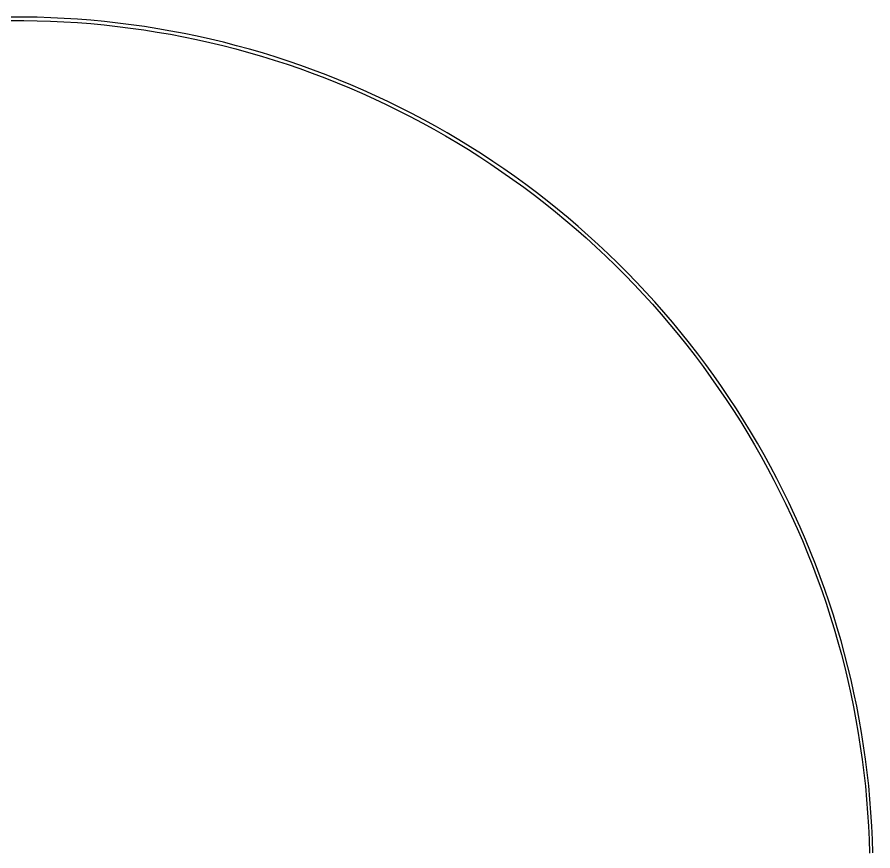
# Model space of a CAD drawing. Extents: x -50899 to 50899, y -48295 to 50898.
# Drawn here: x 0 to 50886, y 1302 to 50898 of the extents above; entities that cross this region are included whole.
import ezdxf

# ---------------------------------------------------------------- set-up
doc = ezdxf.new("R2010")
doc.units = 0

msp = doc.modelspace()

# ---------------------------------------------------------------- linework, layer by layer
for points in [[(50886, 1180), (50862, 1979), (50824, 2778), (50774, 3576), (50712, 4374), (50637, 5170), (50549, 5965), (50449, 6758), (50337, 7550), (50212, 8340), (50075, 9128), (49925, 9913), (49763, 10696), (49589, 11477), (49403, 12255), (49204, 13029), (48993, 13801), (48770, 14569), (48536, 15333), (48289, 16094), (48030, 16851), (47759, 17603), (47477, 18351), (47183, 19095), (46877, 19834), (46559, 20568), (46230, 21297), (45890, 22021), (45539, 22739), (45176, 23451), (44802, 24158), (44417, 24859), (44020, 25554), (43614, 26242), (43196, 26924), (42768, 27600), (42329, 28268), (41879, 28930), (41420, 29584), (40950, 30231), (40470, 30871), (39980, 31503), (39480, 32127), (38970, 32744), (38451, 33352), (37922, 33952), (37384, 34543), (36837, 35126), (36280, 35701), (35715, 36266), (35141, 36823), (34558, 37371), (33966, 37909), (33367, 38438), (32759, 38957), (32142, 39467), (31518, 39967), (30887, 40458), (30247, 40938), (29600, 41408), (28946, 41868), (28285, 42318), (27616, 42757), (26941, 43185), (26259, 43603), (25571, 44011), (24876, 44407), (24176, 44792), (23469, 45167), (22756, 45530), (22038, 45882), (21315, 46222), (20586, 46551), (19852, 46869), (19113, 47175), (18370, 47470), (17621, 47752), (16869, 48023), (16112, 48282), (15352, 48530), (14588, 48765), (13820, 48988), (13048, 49199), (12274, 49398), (11496, 49585), (10716, 49759), (9933, 49921), (9147, 50071), (8359, 50209), (7569, 50334), (6778, 50447), (5984, 50547), (5189, 50635), (4393, 50710), (3596, 50773), (2798, 50823), (1999, 50861), (1199, 50886), (400, 50898), (-400, 50898)], [(-398, 50698), (398, 50698), (1195, 50686), (1991, 50661), (2787, 50623), (3582, 50573), (4376, 50511), (5169, 50436), (5961, 50348), (6751, 50249), (7540, 50136), (8326, 50012), (9111, 49875), (9893, 49725), (10673, 49564), (11451, 49390), (12225, 49204), (12997, 49006), (13765, 48796), (14530, 48573), (15292, 48339), (16049, 48093), (16803, 47835), (17552, 47565), (18297, 47283), (19038, 46990), (19774, 46685), (20505, 46368), (21231, 46041), (21952, 45701), (22667, 45351), (23377, 44989), (24081, 44616), (24779, 44232), (25471, 43838), (26156, 43432), (26835, 43016), (27508, 42589), (28174, 42151), (28832, 41704), (29484, 41245), (30128, 40777), (30765, 40299), (31395, 39810), (32016, 39312), (32630, 38804), (33236, 38287), (33833, 37760), (34422, 37224), (35003, 36678), (35575, 36124), (36138, 35561), (36692, 34988), (37237, 34408), (37773, 33818), (38300, 33221), (38817, 32615), (39325, 32001), (39823, 31379), (40311, 30750), (40789, 30113), (41257, 29468), (41715, 28816), (42162, 28157), (42599, 27491), (43026, 26819), (43442, 26139), (43847, 25454), (44242, 24762), (44626, 24063), (44998, 23359), (45360, 22649), (45710, 21934), (46049, 21213), (46376, 20487), (46693, 19756), (46997, 19020), (47290, 18279), (47572, 17534), (47841, 16784), (48099, 16031), (48345, 15273), (48579, 14512), (48801, 13747), (49011, 12978), (49209, 12206), (49394, 11432), (49568, 10654), (49729, 9874), (49878, 9092), (50015, 8307), (50139, 7520), (50251, 6732), (50351, 5941), (50438, 5149), (50512, 4356), (50575, 3562), (50624, 2767), (50662, 1971), (50686, 1175)]]:
    msp.add_lwpolyline(points)

doc.saveas('drawing.dxf')
